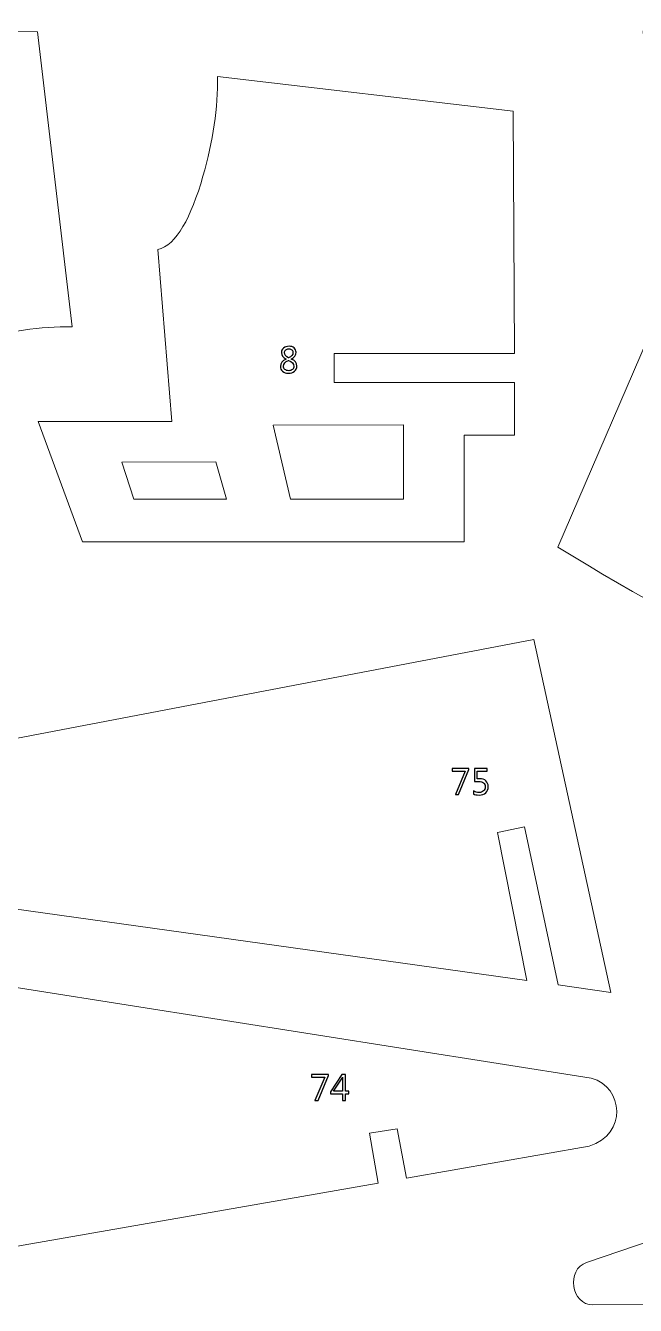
# Model space of a CAD drawing. Header units: centimetres. Extents: x -19.4 to 19.9, y -26.5 to 22.7.
# Drawn here: x -0.01 to 6.94, y -26.46 to -11.9 of the extents above; entities that cross this region are included whole.
import ezdxf

# ---------------------------------------------------------------- set-up
doc = ezdxf.new("R2010")
doc.units = ezdxf.units.CM
doc.header["$MEASUREMENT"] = 0
doc.layers.add('Camada 1', color=7, linetype='Continuous')

msp = doc.modelspace()

# ---------------------------------------------------------------- linework, layer by layer
at = {"layer": 'Camada 1', "color": 7, "lineweight": 9}
for points, knots in [([(7.19645, -11.39078), (7.17834, -11.4777), (7.15261, -11.53528), (7.10658, -11.64964), (7.10658, -11.64964), (7.00426, -11.94824), (6.9458, -12.1205), (7.2625, -12.23736), (7.2625, -12.23736), (7.42524, -12.2847), (7.56222, -12.33634), (7.67792, -12.39158), (7.67792, -12.39158), (8.25612, -12.63074), (8.28379, -13.49284), (8.06222, -14.07244), (8.06222, -14.07244), (7.90312, -14.33174), (8.12985, -14.64468), (8.34635, -14.5721), (8.34635, -14.5721), (8.34635, -14.5721), (10.51261, -13.85516), (10.51261, -13.85516), (10.51261, -13.85516), (10.45027, -13.62004), (10.3866, -13.39248), (10.30282, -13.1574), (10.30282, -13.1574), (10.30282, -13.1574), (9.75943, -13.37982), (9.75943, -13.37982), (9.75943, -13.37982), (9.75943, -13.37982), (9.65196, -13.0734), (9.65196, -13.0734), (9.65196, -13.0734), (9.65196, -13.0734), (10.19293, -12.83964), (10.19293, -12.83964), (10.19293, -12.83964), (10.07545, -12.58512), (9.97469, -12.34292), (9.8446, -12.10114), (9.8446, -12.10114), (9.8446, -12.10114), (9.28561, -12.41004), (9.28561, -12.41004), (9.28561, -12.41004), (9.28561, -12.41004), (9.11823, -12.13246), (9.11823, -12.13246), (9.11823, -12.13246), (9.11823, -12.13246), (9.67372, -11.81196), (9.67372, -11.81196), (9.67372, -11.81196), (9.54626, -11.59628), (9.42556, -11.4123), (9.2911, -11.21652), (9.2911, -11.21652), (9.2911, -11.21652), (8.7758, -11.55694), (8.7758, -11.55694), (8.7758, -11.55694), (8.7758, -11.55694), (8.59966, -11.28924), (8.59966, -11.28924), (8.59966, -11.28924), (8.59966, -11.28924), (9.08363, -10.9607), (9.08363, -10.9607), (9.08363, -10.9607), (8.93983, -10.76064), (8.80629, -10.5467), (8.67396, -10.342), (8.67396, -10.342), (8.67396, -10.342), (8.14573, -10.66632), (8.14573, -10.66632), (8.14573, -10.66632), (8.14573, -10.66632), (8.00262, -10.38486), (8.00262, -10.38486), (8.00262, -10.38486), (8.00262, -10.38486), (8.52443, -10.04256), (8.52443, -10.04256), (8.52443, -10.04256), (8.0212, -9.0515), (8.70751, -8.2985), (9.46802, -8.13704), (9.46802, -8.13704), (11.09261, -7.8101), (12.4897, -7.95706), (13.98482, -8.7694), (13.98482, -8.7694), (14.99996, -9.29474), (16.00137, -9.92246), (16.99467, -10.55402), (16.99467, -10.55402), (17.6037, -10.88394), (18.02344, -11.20762), (18.71948, -11.44536), (18.71948, -11.44536), (18.93572, -11.51192), (19.05844, -11.5514), (19.13972, -11.50868), (19.13972, -11.50868), (19.46327, -10.98524), (19.65925, -10.21248), (19.61815, -8.4746), (19.61815, -8.4746), (19.50839, -6.9784), (19.39746, -6.24118), (19.06685, -5.72082), (19.06685, -5.72082), (18.54663, -5.42754), (16.84974, -5.4812), (14.59497, -5.70444), (14.59497, -5.70444), (13.02089, -5.8212), (11.37442, -6.12376), (9.63661, -6.09544), (9.63661, -6.09544), (8.8524, -6.07016), (8.2565, -5.0562), (7.49029, -3.89738), (7.49029, -3.89738), (7.07465, -3.96578), (6.73533, -3.89846), (6.51279, -3.7086), (6.51279, -3.7086), (6.29751, -3.49826), (6.17681, -3.24938), (6.18123, -2.95512), (6.18123, -2.95512), (6.18213, -2.87114), (6.12349, -2.8403), (6.03036, -2.87408), (6.03036, -2.87408), (4.90413, -3.1053), (3.83605, -3.23604), (2.85293, -3.22862), (2.85293, -3.22862), (2.85293, -3.22862), (2.20467, -3.24034), (2.20467, -3.24034), (2.20467, -3.24034), (1.31001, -3.25706), (0.76008, -3.42442), (0.61744, -3.98142), (0.61744, -3.98142), (0.5844, -4.14354), (0.59169, -5.23704), (0.59013, -5.44748), (0.59013, -5.44748), (0.59013, -5.44748), (0.59369, -7.65022), (0.59369, -7.65022), (0.59369, -7.65022), (0.59369, -7.65022), (2.63687, -7.653), (2.63687, -7.653), (2.63687, -7.653), (2.63687, -7.653), (2.63373, -7.97834), (2.63373, -7.97834), (2.63373, -7.97834), (2.63373, -7.97834), (0.59327, -7.98396), (0.59327, -7.98396), (0.59327, -7.98396), (0.59327, -7.98396), (0.6027, -10.72576), (0.6027, -10.72576), (0.6027, -10.72576), (0.6027, -10.72576), (1.1918, -10.78494), (1.1918, -10.78494), (1.1918, -10.78494), (1.1918, -10.78494), (1.47828, -9.17798), (1.47828, -9.17798), (1.47828, -9.17798), (1.47828, -9.17798), (3.30648, -9.44822), (3.30648, -9.44822), (3.30648, -9.44822), (3.30648, -9.44822), (3.00578, -10.99664), (3.00578, -10.99664), (3.00578, -10.99664), (3.00578, -10.99664), (3.96695, -11.09554), (3.96695, -11.09554), (3.96695, -11.09554), (3.97141, -10.7116), (4.01579, -10.34626), (4.11147, -10.00816), (4.11147, -10.00816), (4.24042, -9.56108), (4.39908, -9.2238), (4.63538, -9.14708), (4.63538, -9.14708), (4.63538, -9.14708), (6.56322, -9.14732), (6.56322, -9.14732), (6.56322, -9.14732), (6.70063, -9.15452), (6.76234, -9.3749), (6.71689, -9.719), (6.71689, -9.719), (6.68061, -10.09176), (6.42141, -10.4), (6.28219, -10.7906), (6.28219, -10.7906), (6.19002, -11.04918), (6.21334, -11.09912), (6.41761, -11.09774), (6.41761, -11.09774), (6.41761, -11.09774), (7.05509, -11.09466), (7.05509, -11.09466), (7.05509, -11.09466), (7.14054, -11.12192), (7.21906, -11.23272), (7.19645, -11.39078)], [0, 0, 0, 0, 0.01724138, 0.01724138, 0.01724138, 0.01724138, 0.03448276, 0.03448276, 0.03448276, 0.03448276, 0.05172414, 0.05172414, 0.05172414, 0.05172414, 0.06896552, 0.06896552, 0.06896552, 0.06896552, 0.0862069, 0.0862069, 0.0862069, 0.0862069, 0.10344828, 0.10344828, 0.10344828, 0.10344828, 0.12068966, 0.12068966, 0.12068966, 0.12068966, 0.13793103, 0.13793103, 0.13793103, 0.13793103, 0.15517241, 0.15517241, 0.15517241, 0.15517241, 0.17241379, 0.17241379, 0.17241379, 0.17241379, 0.18965517, 0.18965517, 0.18965517, 0.18965517, 0.20689655, 0.20689655, 0.20689655, 0.20689655, 0.22413793, 0.22413793, 0.22413793, 0.22413793, 0.24137931, 0.24137931, 0.24137931, 0.24137931, 0.25862069, 0.25862069, 0.25862069, 0.25862069, 0.27586207, 0.27586207, 0.27586207, 0.27586207, 0.29310345, 0.29310345, 0.29310345, 0.29310345, 0.31034483, 0.31034483, 0.31034483, 0.31034483, 0.32758621, 0.32758621, 0.32758621, 0.32758621, 0.34482759, 0.34482759, 0.34482759, 0.34482759, 0.36206897, 0.36206897, 0.36206897, 0.36206897, 0.37931034, 0.37931034, 0.37931034, 0.37931034, 0.39655172, 0.39655172, 0.39655172, 0.39655172, 0.4137931, 0.4137931, 0.4137931, 0.4137931, 0.43103448, 0.43103448, 0.43103448, 0.43103448, 0.44827586, 0.44827586, 0.44827586, 0.44827586, 0.46551724, 0.46551724, 0.46551724, 0.46551724, 0.48275862, 0.48275862, 0.48275862, 0.48275862, 0.5, 0.5, 0.5, 0.5, 0.51724138, 0.51724138, 0.51724138, 0.51724138, 0.53448276, 0.53448276, 0.53448276, 0.53448276, 0.55172414, 0.55172414, 0.55172414, 0.55172414, 0.56896552, 0.56896552, 0.56896552, 0.56896552, 0.5862069, 0.5862069, 0.5862069, 0.5862069, 0.60344828, 0.60344828, 0.60344828, 0.60344828, 0.62068966, 0.62068966, 0.62068966, 0.62068966, 0.63793103, 0.63793103, 0.63793103, 0.63793103, 0.65517241, 0.65517241, 0.65517241, 0.65517241, 0.67241379, 0.67241379, 0.67241379, 0.67241379, 0.68965517, 0.68965517, 0.68965517, 0.68965517, 0.70689655, 0.70689655, 0.70689655, 0.70689655, 0.72413793, 0.72413793, 0.72413793, 0.72413793, 0.74137931, 0.74137931, 0.74137931, 0.74137931, 0.75862069, 0.75862069, 0.75862069, 0.75862069, 0.77586207, 0.77586207, 0.77586207, 0.77586207, 0.79310345, 0.79310345, 0.79310345, 0.79310345, 0.81034483, 0.81034483, 0.81034483, 0.81034483, 0.82758621, 0.82758621, 0.82758621, 0.82758621, 0.84482759, 0.84482759, 0.84482759, 0.84482759, 0.86206897, 0.86206897, 0.86206897, 0.86206897, 0.87931034, 0.87931034, 0.87931034, 0.87931034, 0.89655172, 0.89655172, 0.89655172, 0.89655172, 0.9137931, 0.9137931, 0.9137931, 0.9137931, 0.93103448, 0.93103448, 0.93103448, 0.93103448, 0.94827586, 0.94827586, 0.94827586, 0.94827586, 0.96551724, 0.96551724, 0.96551724, 0.96551724, 1, 1, 1, 1]), ([(-3.56695, -11.95478), (-3.56695, -11.95478), (-2.96677, -11.95406), (-2.96677, -11.95406), (-2.96677, -11.95406), (-2.96677, -11.95406), (-2.96659, -14.00318), (-2.96659, -14.00318), (-2.96659, -14.00318), (-2.96659, -14.00318), (-2.63787, -14.00354), (-2.63787, -14.00354), (-2.63787, -14.00354), (-2.63787, -14.00354), (-2.63797, -11.95458), (-2.63797, -11.95458), (-2.63797, -11.95458), (-2.63797, -11.95458), (0.12897, -11.96908), (0.12897, -11.96908), (0.12897, -11.96908), (0.12897, -11.96908), (0.52367, -15.32706), (0.52367, -15.32706), (0.52367, -15.32706), (0.16787, -15.32082), (-0.21201, -15.3765), (-0.61519, -15.49248), (-0.61519, -15.49248), (-1.08175, -15.62876), (-1.40195, -15.79206), (-1.45149, -16.0059), (-1.45149, -16.0059), (-1.45149, -16.0059), (-3.40991, -15.84738), (-3.40991, -15.84738), (-3.40991, -15.84738), (-3.40991, -15.84738), (-3.41257, -17.364), (-3.41257, -17.364), (-3.41257, -17.364), (-3.41257, -17.364), (-4.78277, -16.86194), (-4.78277, -16.86194), (-4.78277, -16.86194), (-4.78277, -16.86194), (-4.78227, -12.52656), (-4.78227, -12.52656), (-4.78227, -12.52656), (-4.78227, -12.52656), (-3.56729, -12.52788), (-3.56729, -12.52788), (-3.56729, -12.52788), (-3.56729, -12.52788), (-3.56695, -11.95478), (-3.56695, -11.95478)], [0, 0, 0, 0, 0.06666667, 0.06666667, 0.06666667, 0.06666667, 0.13333333, 0.13333333, 0.13333333, 0.13333333, 0.2, 0.2, 0.2, 0.2, 0.26666667, 0.26666667, 0.26666667, 0.26666667, 0.33333333, 0.33333333, 0.33333333, 0.33333333, 0.4, 0.4, 0.4, 0.4, 0.46666667, 0.46666667, 0.46666667, 0.46666667, 0.53333333, 0.53333333, 0.53333333, 0.53333333, 0.6, 0.6, 0.6, 0.6, 0.66666667, 0.66666667, 0.66666667, 0.66666667, 0.73333333, 0.73333333, 0.73333333, 0.73333333, 0.8, 0.8, 0.8, 0.8, 0.86666667, 0.86666667, 0.86666667, 0.86666667, 1, 1, 1, 1]), ([(5.55999, -16.55907), (5.55999, -16.55907), (5.56071, -15.9603), (5.56071, -15.9603), (5.56071, -15.9603), (5.56071, -15.9603), (3.5066, -15.96012), (3.5066, -15.96012), (3.5066, -15.96012), (3.5066, -15.96012), (3.50623, -15.63217), (3.50623, -15.63217), (3.50623, -15.63217), (3.50623, -15.63217), (5.56019, -15.63227), (5.56019, -15.63227), (5.56019, -15.63227), (5.56019, -15.63227), (5.54565, -12.87181), (5.54565, -12.87181), (5.54565, -12.87181), (5.54565, -12.87181), (2.17949, -12.47804), (2.17949, -12.47804), (2.17949, -12.47804), (2.18574, -12.83301), (2.12993, -13.212), (2.01367, -13.61423), (2.01367, -13.61423), (1.87705, -14.0797), (1.71336, -14.39915), (1.49899, -14.44857), (1.49899, -14.44857), (1.49899, -14.44857), (1.6579, -16.4024), (1.6579, -16.4024), (1.6579, -16.4024), (1.6579, -16.4024), (0.13758, -16.40505), (0.13758, -16.40505), (0.13758, -16.40505), (0.13758, -16.40505), (0.64087, -17.77204), (0.64087, -17.77204), (0.64087, -17.77204), (0.64087, -17.77204), (4.98681, -17.77154), (4.98681, -17.77154), (4.98681, -17.77154), (4.98681, -17.77154), (4.98549, -16.55941), (4.98549, -16.55941), (4.98549, -16.55941), (4.98549, -16.55941), (5.55999, -16.55907), (5.55999, -16.55907)], [0, 0, 0, 0, 0.06666667, 0.06666667, 0.06666667, 0.06666667, 0.13333333, 0.13333333, 0.13333333, 0.13333333, 0.2, 0.2, 0.2, 0.2, 0.26666667, 0.26666667, 0.26666667, 0.26666667, 0.33333333, 0.33333333, 0.33333333, 0.33333333, 0.4, 0.4, 0.4, 0.4, 0.46666667, 0.46666667, 0.46666667, 0.46666667, 0.53333333, 0.53333333, 0.53333333, 0.53333333, 0.6, 0.6, 0.6, 0.6, 0.66666667, 0.66666667, 0.66666667, 0.66666667, 0.73333333, 0.73333333, 0.73333333, 0.73333333, 0.8, 0.8, 0.8, 0.8, 0.86666667, 0.86666667, 0.86666667, 0.86666667, 1, 1, 1, 1]), ([(13.60992, -18.47447), (13.60992, -18.47447), (12.035, -18.04846), (12.035, -18.04846), (12.035, -18.04846), (12.035, -18.04846), (12.12652, -17.4769), (12.12652, -17.4769), (12.12652, -17.4769), (10.51732, -16.95289), (8.8798, -16.12382), (7.22589, -15.11792), (7.22589, -15.11792), (7.22589, -15.11792), (6.05369, -17.83338), (6.05369, -17.83338), (6.05369, -17.83338), (7.86047, -18.95029), (9.69496, -19.80668), (11.56075, -20.36915), (11.56075, -20.36915), (11.56075, -20.36915), (11.67926, -19.81574), (11.67926, -19.81574), (11.67926, -19.81574), (11.67926, -19.81574), (13.20315, -20.25699), (13.20315, -20.25699), (13.20315, -20.25699), (13.20315, -20.25699), (13.60992, -18.47447), (13.60992, -18.47447)], [0, 0, 0, 0, 0.11111111, 0.11111111, 0.11111111, 0.11111111, 0.22222222, 0.22222222, 0.22222222, 0.22222222, 0.33333333, 0.33333333, 0.33333333, 0.33333333, 0.44444444, 0.44444444, 0.44444444, 0.44444444, 0.55555556, 0.55555556, 0.55555556, 0.55555556, 0.66666667, 0.66666667, 0.66666667, 0.66666667, 0.77777778, 0.77777778, 0.77777778, 0.77777778, 1, 1, 1, 1]), ([(4.29515, -17.28588), (4.29515, -17.28588), (4.29545, -16.44354), (4.29545, -16.44354), (4.29545, -16.44354), (4.29545, -16.44354), (2.81138, -16.44426), (2.81138, -16.44426), (2.81138, -16.44426), (2.81138, -16.44426), (3.01069, -17.28588), (3.01069, -17.28588), (3.01069, -17.28588), (3.01069, -17.28588), (4.29515, -17.28588), (4.29515, -17.28588)], [0, 0, 0, 0, 0.2, 0.2, 0.2, 0.2, 0.4, 0.4, 0.4, 0.4, 0.6, 0.6, 0.6, 0.6, 1, 1, 1, 1]), ([(2.28264, -17.28718), (2.28264, -17.28718), (2.1608, -16.86379), (2.1608, -16.86379), (2.1608, -16.86379), (2.1608, -16.86379), (1.09204, -16.86561), (1.09204, -16.86561), (1.09204, -16.86561), (1.09204, -16.86561), (1.22629, -17.28718), (1.22629, -17.28718), (1.22629, -17.28718), (1.22629, -17.28718), (2.28264, -17.28718), (2.28264, -17.28718)], [0, 0, 0, 0, 0.2, 0.2, 0.2, 0.2, 0.4, 0.4, 0.4, 0.4, 0.6, 0.6, 0.6, 0.6, 1, 1, 1, 1]), ([(5.78065, -18.88464), (5.78065, -18.88464), (6.65635, -22.89862), (6.65635, -22.89862), (6.65635, -22.89862), (6.65635, -22.89862), (6.05719, -22.81454), (6.05719, -22.81454), (6.05719, -22.81454), (6.05719, -22.81454), (5.67175, -21.01738), (5.67175, -21.01738), (5.67175, -21.01738), (5.67175, -21.01738), (5.36765, -21.08174), (5.36765, -21.08174), (5.36765, -21.08174), (5.36765, -21.08174), (5.69897, -22.76456), (5.69897, -22.76456), (5.69897, -22.76456), (5.69897, -22.76456), (-1.22551, -21.79812), (-1.22551, -21.79812), (-1.22551, -21.79812), (-1.22551, -21.79812), (-1.14691, -21.2302), (-1.14691, -21.2302), (-1.14691, -21.2302), (-1.14691, -21.2302), (-1.46637, -21.19206), (-1.46637, -21.19206), (-1.46637, -21.19206), (-1.46637, -21.19206), (-1.55157, -21.75262), (-1.55157, -21.75262), (-1.55157, -21.75262), (-1.55157, -21.75262), (-3.64325, -21.4607), (-3.64325, -21.4607), (-3.64325, -21.4607), (-4.07937, -21.34052), (-4.06135, -20.80524), (-3.69357, -20.6932), (-3.69357, -20.6932), (-3.69357, -20.6932), (5.78065, -18.88464), (5.78065, -18.88464)], [0, 0, 0, 0, 0.07692308, 0.07692308, 0.07692308, 0.07692308, 0.15384615, 0.15384615, 0.15384615, 0.15384615, 0.23076923, 0.23076923, 0.23076923, 0.23076923, 0.30769231, 0.30769231, 0.30769231, 0.30769231, 0.38461538, 0.38461538, 0.38461538, 0.38461538, 0.46153846, 0.46153846, 0.46153846, 0.46153846, 0.53846154, 0.53846154, 0.53846154, 0.53846154, 0.61538462, 0.61538462, 0.61538462, 0.61538462, 0.69230769, 0.69230769, 0.69230769, 0.69230769, 0.76923077, 0.76923077, 0.76923077, 0.76923077, 0.84615385, 0.84615385, 0.84615385, 0.84615385, 1, 1, 1, 1]), ([(15.46862, -22.88069), (15.46862, -22.88069), (16.7564, -26.45463), (16.7564, -26.45463), (16.7564, -26.45463), (16.7564, -26.45463), (16.16272, -26.45526), (16.16272, -26.45526), (16.16272, -26.45526), (16.16272, -26.45526), (15.53393, -24.70365), (15.53393, -24.70365), (15.53393, -24.70365), (15.53393, -24.70365), (15.23463, -24.8125), (15.23463, -24.8125), (15.23463, -24.8125), (15.23463, -24.8125), (15.79181, -26.45503), (15.79181, -26.45503), (15.79181, -26.45503), (15.79181, -26.45503), (8.80438, -26.45255), (8.80438, -26.45255), (8.80438, -26.45255), (8.80438, -26.45255), (8.79951, -25.87983), (8.79951, -25.87983), (8.79951, -25.87983), (8.79951, -25.87983), (8.47881, -25.87795), (8.47881, -25.87795), (8.47881, -25.87795), (8.47881, -25.87795), (8.47523, -26.45047), (8.47523, -26.45047), (8.47523, -26.45047), (8.47523, -26.45047), (6.45199, -26.45212), (6.45199, -26.45212), (6.45199, -26.45212), (6.20591, -26.46023), (6.14256, -26.04751), (6.38097, -25.97301), (6.38097, -25.97301), (6.38097, -25.97301), (8.44333, -25.27122), (8.44333, -25.27122), (8.44333, -25.27122), (8.44333, -25.27122), (8.34547, -24.96979), (8.34547, -24.96979), (8.34547, -24.96979), (8.34547, -24.96979), (9.88118, -24.43949), (9.88118, -24.43949), (9.88118, -24.43949), (9.88118, -24.43949), (9.99392, -24.74276), (9.99392, -24.74276), (9.99392, -24.74276), (9.99392, -24.74276), (12.45782, -23.90472), (12.45782, -23.90472), (12.45782, -23.90472), (12.45782, -23.90472), (11.44347, -21.50548), (11.44347, -21.50548), (11.44347, -21.50548), (11.44347, -21.50548), (12.89858, -21.14595), (12.89858, -21.14595), (12.89858, -21.14595), (12.89858, -21.14595), (13.889, -23.41795), (13.889, -23.41795), (13.889, -23.41795), (13.889, -23.41795), (15.46862, -22.88069), (15.46862, -22.88069)], [0, 0, 0, 0, 0.04761905, 0.04761905, 0.04761905, 0.04761905, 0.0952381, 0.0952381, 0.0952381, 0.0952381, 0.14285714, 0.14285714, 0.14285714, 0.14285714, 0.19047619, 0.19047619, 0.19047619, 0.19047619, 0.23809524, 0.23809524, 0.23809524, 0.23809524, 0.28571429, 0.28571429, 0.28571429, 0.28571429, 0.33333333, 0.33333333, 0.33333333, 0.33333333, 0.38095238, 0.38095238, 0.38095238, 0.38095238, 0.42857143, 0.42857143, 0.42857143, 0.42857143, 0.47619048, 0.47619048, 0.47619048, 0.47619048, 0.52380952, 0.52380952, 0.52380952, 0.52380952, 0.57142857, 0.57142857, 0.57142857, 0.57142857, 0.61904762, 0.61904762, 0.61904762, 0.61904762, 0.66666667, 0.66666667, 0.66666667, 0.66666667, 0.71428571, 0.71428571, 0.71428571, 0.71428571, 0.76190476, 0.76190476, 0.76190476, 0.76190476, 0.80952381, 0.80952381, 0.80952381, 0.80952381, 0.85714286, 0.85714286, 0.85714286, 0.85714286, 0.9047619, 0.9047619, 0.9047619, 0.9047619, 1, 1, 1, 1]), ([(-3.09988, -22.37501), (-3.09988, -22.37501), (-3.83269, -26.43888), (-3.83269, -26.43888), (-3.83269, -26.43888), (-3.83269, -26.43888), (-3.23682, -26.33432), (-3.23682, -26.33432), (-3.23682, -26.33432), (-3.23682, -26.33432), (-2.91535, -24.51504), (-2.91535, -24.51504), (-2.91535, -24.51504), (-2.91535, -24.51504), (-2.60912, -24.56956), (-2.60912, -24.56956), (-2.60912, -24.56956), (-2.60912, -24.56956), (-2.88055, -26.2721), (-2.88055, -26.2721), (-2.88055, -26.2721), (-2.88055, -26.2721), (4.00612, -25.069), (4.00612, -25.069), (4.00612, -25.069), (4.00612, -25.069), (3.90741, -24.50079), (3.90741, -24.50079), (3.90741, -24.50079), (3.90741, -24.50079), (4.22535, -24.45177), (4.22535, -24.45177), (4.22535, -24.45177), (4.22535, -24.45177), (4.3304, -25.01235), (4.3304, -25.01235), (4.3304, -25.01235), (4.3304, -25.01235), (6.41066, -24.64895), (6.41066, -24.64895), (6.41066, -24.64895), (6.8423, -24.51356), (6.80529, -23.97613), (6.43372, -23.87583), (6.43372, -23.87583), (6.43372, -23.87583), (-3.09988, -22.37501), (-3.09988, -22.37501)], [0, 0, 0, 0, 0.07692308, 0.07692308, 0.07692308, 0.07692308, 0.15384615, 0.15384615, 0.15384615, 0.15384615, 0.23076923, 0.23076923, 0.23076923, 0.23076923, 0.30769231, 0.30769231, 0.30769231, 0.30769231, 0.38461538, 0.38461538, 0.38461538, 0.38461538, 0.46153846, 0.46153846, 0.46153846, 0.46153846, 0.53846154, 0.53846154, 0.53846154, 0.53846154, 0.61538462, 0.61538462, 0.61538462, 0.61538462, 0.69230769, 0.69230769, 0.69230769, 0.69230769, 0.76923077, 0.76923077, 0.76923077, 0.76923077, 0.84615385, 0.84615385, 0.84615385, 0.84615385, 1, 1, 1, 1])]:
    msp.add_open_spline(points, degree=3, knots=knots, dxfattribs=at)
at = {"layer": 'Camada 1', "color": 7}
for points, knots in [([(2.9595, -15.69387), (2.9595, -15.69387), (2.9595, -15.69303), (2.9595, -15.69303), (2.9595, -15.69303), (2.92394, -15.67652), (2.90616, -15.65253), (2.90616, -15.62106), (2.90616, -15.62106), (2.90616, -15.59968), (2.91427, -15.58211), (2.93057, -15.56842), (2.93057, -15.56842), (2.94687, -15.55467), (2.96782, -15.54782), (2.99351, -15.54782), (2.99351, -15.54782), (3.01665, -15.54782), (3.0357, -15.55424), (3.05059, -15.56708), (3.05059, -15.56708), (3.06547, -15.57993), (3.07295, -15.59636), (3.07295, -15.61647), (3.07295, -15.61647), (3.07295, -15.64935), (3.05461, -15.67482), (3.01792, -15.69303), (3.01792, -15.69303), (3.01792, -15.69303), (3.01792, -15.69387), (3.01792, -15.69387), (3.01792, -15.69387), (3.0611, -15.70933), (3.08269, -15.73607), (3.08269, -15.7741), (3.08269, -15.7741), (3.08269, -15.79865), (3.07387, -15.81812), (3.05623, -15.83259), (3.05623, -15.83259), (3.03866, -15.84705), (3.01411, -15.85432), (2.98271, -15.85432), (2.98271, -15.85432), (2.95738, -15.85432), (2.93657, -15.84712), (2.92013, -15.8328), (2.92013, -15.8328), (2.90376, -15.81848), (2.89557, -15.79985), (2.89557, -15.77699), (2.89557, -15.77699), (2.89557, -15.73896), (2.91688, -15.71123), (2.9595, -15.69387)], [0, 0, 0, 0, 0.06666667, 0.06666667, 0.06666667, 0.06666667, 0.13333333, 0.13333333, 0.13333333, 0.13333333, 0.2, 0.2, 0.2, 0.2, 0.26666667, 0.26666667, 0.26666667, 0.26666667, 0.33333333, 0.33333333, 0.33333333, 0.33333333, 0.4, 0.4, 0.4, 0.4, 0.46666667, 0.46666667, 0.46666667, 0.46666667, 0.53333333, 0.53333333, 0.53333333, 0.53333333, 0.6, 0.6, 0.6, 0.6, 0.66666667, 0.66666667, 0.66666667, 0.66666667, 0.73333333, 0.73333333, 0.73333333, 0.73333333, 0.8, 0.8, 0.8, 0.8, 0.86666667, 0.86666667, 0.86666667, 0.86666667, 1, 1, 1, 1]), ([(3.03824, -15.62071), (3.03824, -15.60702), (3.03394, -15.59629), (3.0254, -15.58839), (3.0254, -15.58839), (3.01686, -15.58056), (3.00515, -15.57661), (2.9904, -15.57661), (2.9904, -15.57661), (2.97657, -15.57661), (2.96486, -15.5807), (2.95526, -15.58896), (2.95526, -15.58896), (2.94567, -15.59714), (2.94087, -15.60758), (2.94087, -15.62028), (2.94087, -15.62028), (2.94087, -15.64611), (2.95696, -15.66551), (2.98913, -15.67863), (2.98913, -15.67863), (3.02187, -15.66509), (3.03824, -15.64583), (3.03824, -15.62071)], [0, 0, 0, 0, 0.14285714, 0.14285714, 0.14285714, 0.14285714, 0.28571429, 0.28571429, 0.28571429, 0.28571429, 0.42857143, 0.42857143, 0.42857143, 0.42857143, 0.57142857, 0.57142857, 0.57142857, 0.57142857, 0.71428571, 0.71428571, 0.71428571, 0.71428571, 1, 1, 1, 1]), ([(2.98687, -15.70996), (2.94913, -15.72499), (2.93029, -15.74686), (2.93029, -15.77544), (2.93029, -15.77544), (2.93029, -15.79018), (2.93579, -15.80232), (2.94673, -15.81177), (2.94673, -15.81177), (2.95766, -15.82123), (2.97206, -15.82596), (2.98998, -15.82596), (2.98998, -15.82596), (3.00705, -15.82596), (3.02095, -15.8213), (3.03175, -15.81199), (3.03175, -15.81199), (3.04254, -15.80267), (3.04798, -15.79089), (3.04798, -15.77664), (3.04798, -15.77664), (3.04798, -15.74686), (3.02759, -15.72457), (2.98687, -15.70996)], [0, 0, 0, 0, 0.14285714, 0.14285714, 0.14285714, 0.14285714, 0.28571429, 0.28571429, 0.28571429, 0.28571429, 0.42857143, 0.42857143, 0.42857143, 0.42857143, 0.57142857, 0.57142857, 0.57142857, 0.57142857, 0.71428571, 0.71428571, 0.71428571, 0.71428571, 1, 1, 1, 1]), ([(5.04082, -20.36266), (5.04082, -20.36266), (4.92355, -20.64834), (4.92355, -20.64834), (4.92355, -20.64834), (4.92355, -20.64834), (4.88841, -20.64834), (4.88841, -20.64834), (4.88841, -20.64834), (4.88841, -20.64834), (4.99933, -20.38248), (4.99933, -20.38248), (4.99933, -20.38248), (4.99933, -20.38248), (4.84989, -20.38248), (4.84989, -20.38248), (4.84989, -20.38248), (4.84989, -20.38248), (4.84989, -20.352), (4.84989, -20.352), (4.84989, -20.352), (4.84989, -20.352), (5.04082, -20.352), (5.04082, -20.352), (5.04082, -20.352), (5.04082, -20.352), (5.04082, -20.36266), (5.04082, -20.36266)], [0, 0, 0, 0, 0.125, 0.125, 0.125, 0.125, 0.25, 0.25, 0.25, 0.25, 0.375, 0.375, 0.375, 0.375, 0.5, 0.5, 0.5, 0.5, 0.625, 0.625, 0.625, 0.625, 0.75, 0.75, 0.75, 0.75, 1, 1, 1, 1]), ([(5.09416, -20.64114), (5.09416, -20.64114), (5.09416, -20.60516), (5.09416, -20.60516), (5.09416, -20.60516), (5.11441, -20.61842), (5.13501, -20.62506), (5.15596, -20.62506), (5.15596, -20.62506), (5.17692, -20.62506), (5.19378, -20.61913), (5.20662, -20.60728), (5.20662, -20.60728), (5.2194, -20.59549), (5.22582, -20.57976), (5.22582, -20.56021), (5.22582, -20.56021), (5.22582, -20.54081), (5.21925, -20.52564), (5.2062, -20.51478), (5.2062, -20.51478), (5.19308, -20.50391), (5.17438, -20.49848), (5.14997, -20.49848), (5.14997, -20.49848), (5.14171, -20.49848), (5.12619, -20.49932), (5.10347, -20.50095), (5.10347, -20.50095), (5.10347, -20.50095), (5.10347, -20.352), (5.10347, -20.352), (5.10347, -20.352), (5.10347, -20.352), (5.24698, -20.352), (5.24698, -20.352), (5.24698, -20.352), (5.24698, -20.352), (5.24698, -20.38248), (5.24698, -20.38248), (5.24698, -20.38248), (5.24698, -20.38248), (5.13564, -20.38248), (5.13564, -20.38248), (5.13564, -20.38248), (5.13564, -20.38248), (5.13564, -20.46969), (5.13564, -20.46969), (5.13564, -20.46969), (5.14475, -20.46913), (5.15314, -20.46884), (5.1609, -20.46884), (5.1609, -20.46884), (5.19258, -20.46884), (5.21714, -20.47682), (5.23449, -20.49269), (5.23449, -20.49269), (5.25185, -20.50857), (5.26053, -20.53037), (5.26053, -20.55803), (5.26053, -20.55803), (5.26053, -20.58667), (5.25122, -20.60975), (5.23252, -20.62717), (5.23252, -20.62717), (5.21382, -20.64467), (5.18814, -20.65342), (5.15561, -20.65342), (5.15561, -20.65342), (5.12817, -20.65342), (5.1077, -20.64933), (5.09416, -20.64114)], [0, 0, 0, 0, 0.05263158, 0.05263158, 0.05263158, 0.05263158, 0.10526316, 0.10526316, 0.10526316, 0.10526316, 0.15789474, 0.15789474, 0.15789474, 0.15789474, 0.21052632, 0.21052632, 0.21052632, 0.21052632, 0.26315789, 0.26315789, 0.26315789, 0.26315789, 0.31578947, 0.31578947, 0.31578947, 0.31578947, 0.36842105, 0.36842105, 0.36842105, 0.36842105, 0.42105263, 0.42105263, 0.42105263, 0.42105263, 0.47368421, 0.47368421, 0.47368421, 0.47368421, 0.52631579, 0.52631579, 0.52631579, 0.52631579, 0.57894737, 0.57894737, 0.57894737, 0.57894737, 0.63157895, 0.63157895, 0.63157895, 0.63157895, 0.68421053, 0.68421053, 0.68421053, 0.68421053, 0.73684211, 0.73684211, 0.73684211, 0.73684211, 0.78947368, 0.78947368, 0.78947368, 0.78947368, 0.84210526, 0.84210526, 0.84210526, 0.84210526, 0.89473684, 0.89473684, 0.89473684, 0.89473684, 1, 1, 1, 1]), ([(3.44112, -23.84436), (3.44112, -23.84436), (3.32385, -24.13004), (3.32385, -24.13004), (3.32385, -24.13004), (3.32385, -24.13004), (3.28871, -24.13004), (3.28871, -24.13004), (3.28871, -24.13004), (3.28871, -24.13004), (3.39963, -23.86418), (3.39963, -23.86418), (3.39963, -23.86418), (3.39963, -23.86418), (3.25019, -23.86418), (3.25019, -23.86418), (3.25019, -23.86418), (3.25019, -23.86418), (3.25019, -23.8337), (3.25019, -23.8337), (3.25019, -23.8337), (3.25019, -23.8337), (3.44112, -23.8337), (3.44112, -23.8337), (3.44112, -23.8337), (3.44112, -23.8337), (3.44112, -23.84436), (3.44112, -23.84436)], [0, 0, 0, 0, 0.125, 0.125, 0.125, 0.125, 0.25, 0.25, 0.25, 0.25, 0.375, 0.375, 0.375, 0.375, 0.5, 0.5, 0.5, 0.5, 0.625, 0.625, 0.625, 0.625, 0.75, 0.75, 0.75, 0.75, 1, 1, 1, 1]), ([(3.67438, -24.0513), (3.67438, -24.0513), (3.63628, -24.0513), (3.63628, -24.0513), (3.63628, -24.0513), (3.63628, -24.0513), (3.63628, -24.13004), (3.63628, -24.13004), (3.63628, -24.13004), (3.63628, -24.13004), (3.60283, -24.13004), (3.60283, -24.13004), (3.60283, -24.13004), (3.60283, -24.13004), (3.60283, -24.0513), (3.60283, -24.0513), (3.60283, -24.0513), (3.60283, -24.0513), (3.46355, -24.0513), (3.46355, -24.0513), (3.46355, -24.0513), (3.46355, -24.0513), (3.46355, -24.02914), (3.46355, -24.02914), (3.46355, -24.02914), (3.46355, -24.02914), (3.59542, -23.8337), (3.59542, -23.8337), (3.59542, -23.8337), (3.59542, -23.8337), (3.63628, -23.8337), (3.63628, -23.8337), (3.63628, -23.8337), (3.63628, -23.8337), (3.63628, -24.02378), (3.63628, -24.02378), (3.63628, -24.02378), (3.63628, -24.02378), (3.67438, -24.02378), (3.67438, -24.02378), (3.67438, -24.02378), (3.67438, -24.02378), (3.67438, -24.0513), (3.67438, -24.0513)], [0, 0, 0, 0, 0.08333333, 0.08333333, 0.08333333, 0.08333333, 0.16666667, 0.16666667, 0.16666667, 0.16666667, 0.25, 0.25, 0.25, 0.25, 0.33333333, 0.33333333, 0.33333333, 0.33333333, 0.41666667, 0.41666667, 0.41666667, 0.41666667, 0.5, 0.5, 0.5, 0.5, 0.58333333, 0.58333333, 0.58333333, 0.58333333, 0.66666667, 0.66666667, 0.66666667, 0.66666667, 0.75, 0.75, 0.75, 0.75, 0.83333333, 0.83333333, 0.83333333, 0.83333333, 1, 1, 1, 1]), ([(3.60283, -24.02378), (3.60283, -24.02378), (3.60283, -23.89572), (3.60283, -23.89572), (3.60283, -23.89572), (3.60283, -23.88662), (3.60311, -23.87639), (3.60368, -23.8651), (3.60368, -23.8651), (3.60368, -23.8651), (3.60283, -23.8651), (3.60283, -23.8651), (3.60283, -23.8651), (3.60093, -23.87011), (3.59712, -23.87766), (3.59147, -23.88782), (3.59147, -23.88782), (3.59147, -23.88782), (3.50031, -24.02378), (3.50031, -24.02378), (3.50031, -24.02378), (3.50031, -24.02378), (3.60283, -24.02378), (3.60283, -24.02378)], [0, 0, 0, 0, 0.14285714, 0.14285714, 0.14285714, 0.14285714, 0.28571429, 0.28571429, 0.28571429, 0.28571429, 0.42857143, 0.42857143, 0.42857143, 0.42857143, 0.57142857, 0.57142857, 0.57142857, 0.57142857, 0.71428571, 0.71428571, 0.71428571, 0.71428571, 1, 1, 1, 1])]:
    msp.add_open_spline(points, degree=3, knots=knots, dxfattribs=at)
at = {"layer": 'Camada 1', "color": 250, "lineweight": 9}
for points, knots in [([(2.9595, -15.69387), (2.9595, -15.69387), (2.9595, -15.69303), (2.9595, -15.69303), (2.9595, -15.69303), (2.92394, -15.67652), (2.90616, -15.65253), (2.90616, -15.62106), (2.90616, -15.62106), (2.90616, -15.59968), (2.91427, -15.58211), (2.93057, -15.56842), (2.93057, -15.56842), (2.94687, -15.55467), (2.96782, -15.54782), (2.99351, -15.54782), (2.99351, -15.54782), (3.01665, -15.54782), (3.0357, -15.55424), (3.05059, -15.56708), (3.05059, -15.56708), (3.06547, -15.57993), (3.07295, -15.59636), (3.07295, -15.61647), (3.07295, -15.61647), (3.07295, -15.64935), (3.05461, -15.67482), (3.01792, -15.69303), (3.01792, -15.69303), (3.01792, -15.69303), (3.01792, -15.69387), (3.01792, -15.69387), (3.01792, -15.69387), (3.0611, -15.70933), (3.08269, -15.73607), (3.08269, -15.7741), (3.08269, -15.7741), (3.08269, -15.79865), (3.07387, -15.81812), (3.05623, -15.83259), (3.05623, -15.83259), (3.03866, -15.84705), (3.01411, -15.85432), (2.98271, -15.85432), (2.98271, -15.85432), (2.95738, -15.85432), (2.93657, -15.84712), (2.92013, -15.8328), (2.92013, -15.8328), (2.90376, -15.81848), (2.89557, -15.79985), (2.89557, -15.77699), (2.89557, -15.77699), (2.89557, -15.73896), (2.91688, -15.71123), (2.9595, -15.69387)], [0, 0, 0, 0, 0.06666667, 0.06666667, 0.06666667, 0.06666667, 0.13333333, 0.13333333, 0.13333333, 0.13333333, 0.2, 0.2, 0.2, 0.2, 0.26666667, 0.26666667, 0.26666667, 0.26666667, 0.33333333, 0.33333333, 0.33333333, 0.33333333, 0.4, 0.4, 0.4, 0.4, 0.46666667, 0.46666667, 0.46666667, 0.46666667, 0.53333333, 0.53333333, 0.53333333, 0.53333333, 0.6, 0.6, 0.6, 0.6, 0.66666667, 0.66666667, 0.66666667, 0.66666667, 0.73333333, 0.73333333, 0.73333333, 0.73333333, 0.8, 0.8, 0.8, 0.8, 0.86666667, 0.86666667, 0.86666667, 0.86666667, 1, 1, 1, 1]), ([(3.03824, -15.62071), (3.03824, -15.60702), (3.03394, -15.59629), (3.0254, -15.58839), (3.0254, -15.58839), (3.01686, -15.58056), (3.00515, -15.57661), (2.9904, -15.57661), (2.9904, -15.57661), (2.97657, -15.57661), (2.96486, -15.5807), (2.95526, -15.58896), (2.95526, -15.58896), (2.94567, -15.59714), (2.94087, -15.60758), (2.94087, -15.62028), (2.94087, -15.62028), (2.94087, -15.64611), (2.95696, -15.66551), (2.98913, -15.67863), (2.98913, -15.67863), (3.02187, -15.66509), (3.03824, -15.64583), (3.03824, -15.62071)], [0, 0, 0, 0, 0.14285714, 0.14285714, 0.14285714, 0.14285714, 0.28571429, 0.28571429, 0.28571429, 0.28571429, 0.42857143, 0.42857143, 0.42857143, 0.42857143, 0.57142857, 0.57142857, 0.57142857, 0.57142857, 0.71428571, 0.71428571, 0.71428571, 0.71428571, 1, 1, 1, 1]), ([(2.98687, -15.70996), (2.94913, -15.72499), (2.93029, -15.74686), (2.93029, -15.77544), (2.93029, -15.77544), (2.93029, -15.79018), (2.93579, -15.80232), (2.94673, -15.81177), (2.94673, -15.81177), (2.95766, -15.82123), (2.97206, -15.82596), (2.98998, -15.82596), (2.98998, -15.82596), (3.00705, -15.82596), (3.02095, -15.8213), (3.03175, -15.81199), (3.03175, -15.81199), (3.04254, -15.80267), (3.04798, -15.79089), (3.04798, -15.77664), (3.04798, -15.77664), (3.04798, -15.74686), (3.02759, -15.72457), (2.98687, -15.70996)], [0, 0, 0, 0, 0.14285714, 0.14285714, 0.14285714, 0.14285714, 0.28571429, 0.28571429, 0.28571429, 0.28571429, 0.42857143, 0.42857143, 0.42857143, 0.42857143, 0.57142857, 0.57142857, 0.57142857, 0.57142857, 0.71428571, 0.71428571, 0.71428571, 0.71428571, 1, 1, 1, 1]), ([(5.04082, -20.36266), (5.04082, -20.36266), (4.92355, -20.64834), (4.92355, -20.64834), (4.92355, -20.64834), (4.92355, -20.64834), (4.88841, -20.64834), (4.88841, -20.64834), (4.88841, -20.64834), (4.88841, -20.64834), (4.99933, -20.38248), (4.99933, -20.38248), (4.99933, -20.38248), (4.99933, -20.38248), (4.84989, -20.38248), (4.84989, -20.38248), (4.84989, -20.38248), (4.84989, -20.38248), (4.84989, -20.352), (4.84989, -20.352), (4.84989, -20.352), (4.84989, -20.352), (5.04082, -20.352), (5.04082, -20.352), (5.04082, -20.352), (5.04082, -20.352), (5.04082, -20.36266), (5.04082, -20.36266)], [0, 0, 0, 0, 0.125, 0.125, 0.125, 0.125, 0.25, 0.25, 0.25, 0.25, 0.375, 0.375, 0.375, 0.375, 0.5, 0.5, 0.5, 0.5, 0.625, 0.625, 0.625, 0.625, 0.75, 0.75, 0.75, 0.75, 1, 1, 1, 1]), ([(5.09416, -20.64114), (5.09416, -20.64114), (5.09416, -20.60516), (5.09416, -20.60516), (5.09416, -20.60516), (5.11441, -20.61842), (5.13501, -20.62506), (5.15596, -20.62506), (5.15596, -20.62506), (5.17692, -20.62506), (5.19378, -20.61913), (5.20662, -20.60728), (5.20662, -20.60728), (5.2194, -20.59549), (5.22582, -20.57976), (5.22582, -20.56021), (5.22582, -20.56021), (5.22582, -20.54081), (5.21925, -20.52564), (5.2062, -20.51478), (5.2062, -20.51478), (5.19308, -20.50391), (5.17438, -20.49848), (5.14997, -20.49848), (5.14997, -20.49848), (5.14171, -20.49848), (5.12619, -20.49932), (5.10347, -20.50095), (5.10347, -20.50095), (5.10347, -20.50095), (5.10347, -20.352), (5.10347, -20.352), (5.10347, -20.352), (5.10347, -20.352), (5.24698, -20.352), (5.24698, -20.352), (5.24698, -20.352), (5.24698, -20.352), (5.24698, -20.38248), (5.24698, -20.38248), (5.24698, -20.38248), (5.24698, -20.38248), (5.13564, -20.38248), (5.13564, -20.38248), (5.13564, -20.38248), (5.13564, -20.38248), (5.13564, -20.46969), (5.13564, -20.46969), (5.13564, -20.46969), (5.14475, -20.46913), (5.15314, -20.46884), (5.1609, -20.46884), (5.1609, -20.46884), (5.19258, -20.46884), (5.21714, -20.47682), (5.23449, -20.49269), (5.23449, -20.49269), (5.25185, -20.50857), (5.26053, -20.53037), (5.26053, -20.55803), (5.26053, -20.55803), (5.26053, -20.58667), (5.25122, -20.60975), (5.23252, -20.62717), (5.23252, -20.62717), (5.21382, -20.64467), (5.18814, -20.65342), (5.15561, -20.65342), (5.15561, -20.65342), (5.12817, -20.65342), (5.1077, -20.64933), (5.09416, -20.64114)], [0, 0, 0, 0, 0.05263158, 0.05263158, 0.05263158, 0.05263158, 0.10526316, 0.10526316, 0.10526316, 0.10526316, 0.15789474, 0.15789474, 0.15789474, 0.15789474, 0.21052632, 0.21052632, 0.21052632, 0.21052632, 0.26315789, 0.26315789, 0.26315789, 0.26315789, 0.31578947, 0.31578947, 0.31578947, 0.31578947, 0.36842105, 0.36842105, 0.36842105, 0.36842105, 0.42105263, 0.42105263, 0.42105263, 0.42105263, 0.47368421, 0.47368421, 0.47368421, 0.47368421, 0.52631579, 0.52631579, 0.52631579, 0.52631579, 0.57894737, 0.57894737, 0.57894737, 0.57894737, 0.63157895, 0.63157895, 0.63157895, 0.63157895, 0.68421053, 0.68421053, 0.68421053, 0.68421053, 0.73684211, 0.73684211, 0.73684211, 0.73684211, 0.78947368, 0.78947368, 0.78947368, 0.78947368, 0.84210526, 0.84210526, 0.84210526, 0.84210526, 0.89473684, 0.89473684, 0.89473684, 0.89473684, 1, 1, 1, 1]), ([(3.44112, -23.84436), (3.44112, -23.84436), (3.32385, -24.13004), (3.32385, -24.13004), (3.32385, -24.13004), (3.32385, -24.13004), (3.28871, -24.13004), (3.28871, -24.13004), (3.28871, -24.13004), (3.28871, -24.13004), (3.39963, -23.86418), (3.39963, -23.86418), (3.39963, -23.86418), (3.39963, -23.86418), (3.25019, -23.86418), (3.25019, -23.86418), (3.25019, -23.86418), (3.25019, -23.86418), (3.25019, -23.8337), (3.25019, -23.8337), (3.25019, -23.8337), (3.25019, -23.8337), (3.44112, -23.8337), (3.44112, -23.8337), (3.44112, -23.8337), (3.44112, -23.8337), (3.44112, -23.84436), (3.44112, -23.84436)], [0, 0, 0, 0, 0.125, 0.125, 0.125, 0.125, 0.25, 0.25, 0.25, 0.25, 0.375, 0.375, 0.375, 0.375, 0.5, 0.5, 0.5, 0.5, 0.625, 0.625, 0.625, 0.625, 0.75, 0.75, 0.75, 0.75, 1, 1, 1, 1]), ([(3.67438, -24.0513), (3.67438, -24.0513), (3.63628, -24.0513), (3.63628, -24.0513), (3.63628, -24.0513), (3.63628, -24.0513), (3.63628, -24.13004), (3.63628, -24.13004), (3.63628, -24.13004), (3.63628, -24.13004), (3.60283, -24.13004), (3.60283, -24.13004), (3.60283, -24.13004), (3.60283, -24.13004), (3.60283, -24.0513), (3.60283, -24.0513), (3.60283, -24.0513), (3.60283, -24.0513), (3.46355, -24.0513), (3.46355, -24.0513), (3.46355, -24.0513), (3.46355, -24.0513), (3.46355, -24.02914), (3.46355, -24.02914), (3.46355, -24.02914), (3.46355, -24.02914), (3.59542, -23.8337), (3.59542, -23.8337), (3.59542, -23.8337), (3.59542, -23.8337), (3.63628, -23.8337), (3.63628, -23.8337), (3.63628, -23.8337), (3.63628, -23.8337), (3.63628, -24.02378), (3.63628, -24.02378), (3.63628, -24.02378), (3.63628, -24.02378), (3.67438, -24.02378), (3.67438, -24.02378), (3.67438, -24.02378), (3.67438, -24.02378), (3.67438, -24.0513), (3.67438, -24.0513)], [0, 0, 0, 0, 0.08333333, 0.08333333, 0.08333333, 0.08333333, 0.16666667, 0.16666667, 0.16666667, 0.16666667, 0.25, 0.25, 0.25, 0.25, 0.33333333, 0.33333333, 0.33333333, 0.33333333, 0.41666667, 0.41666667, 0.41666667, 0.41666667, 0.5, 0.5, 0.5, 0.5, 0.58333333, 0.58333333, 0.58333333, 0.58333333, 0.66666667, 0.66666667, 0.66666667, 0.66666667, 0.75, 0.75, 0.75, 0.75, 0.83333333, 0.83333333, 0.83333333, 0.83333333, 1, 1, 1, 1]), ([(3.60283, -24.02378), (3.60283, -24.02378), (3.60283, -23.89572), (3.60283, -23.89572), (3.60283, -23.89572), (3.60283, -23.88662), (3.60311, -23.87639), (3.60368, -23.8651), (3.60368, -23.8651), (3.60368, -23.8651), (3.60283, -23.8651), (3.60283, -23.8651), (3.60283, -23.8651), (3.60093, -23.87011), (3.59712, -23.87766), (3.59147, -23.88782), (3.59147, -23.88782), (3.59147, -23.88782), (3.50031, -24.02378), (3.50031, -24.02378), (3.50031, -24.02378), (3.50031, -24.02378), (3.60283, -24.02378), (3.60283, -24.02378)], [0, 0, 0, 0, 0.14285714, 0.14285714, 0.14285714, 0.14285714, 0.28571429, 0.28571429, 0.28571429, 0.28571429, 0.42857143, 0.42857143, 0.42857143, 0.42857143, 0.57142857, 0.57142857, 0.57142857, 0.57142857, 0.71428571, 0.71428571, 0.71428571, 0.71428571, 1, 1, 1, 1])]:
    msp.add_open_spline(points, degree=3, knots=knots, dxfattribs=at)

doc.saveas('drawing.dxf')
